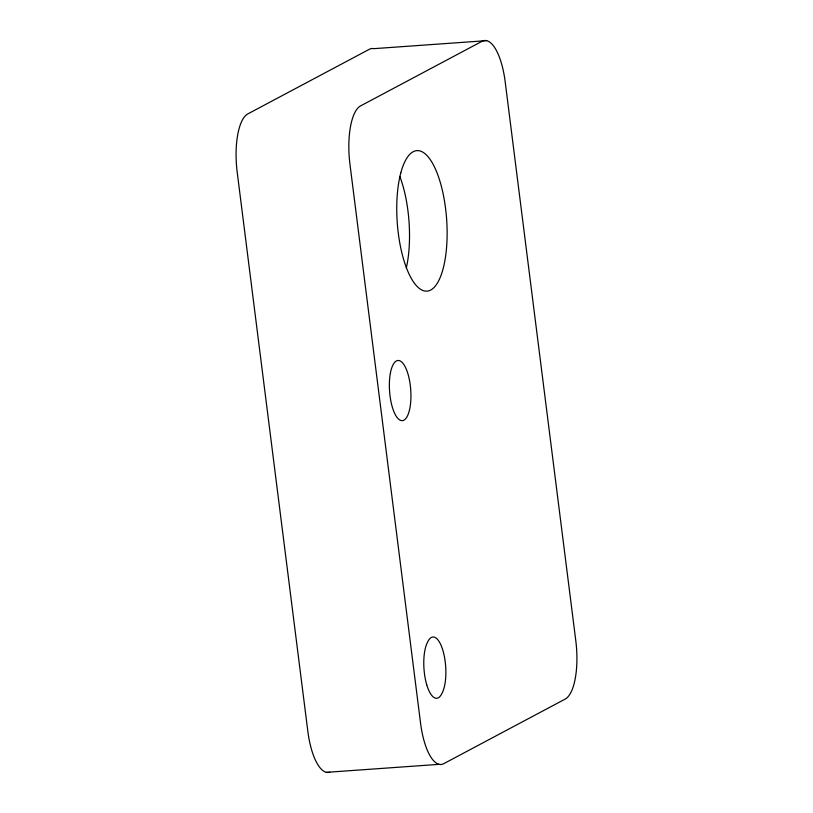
<?xml version="1.0" encoding="UTF-8"?>
<svg xmlns="http://www.w3.org/2000/svg" width="813" height="813" viewBox="0 0 813 813"><rect width="100%" height="100%" fill="white"/><g stroke="black" fill="none" stroke-linecap="round" stroke-linejoin="round"><path stroke-width="1.22" d="M486.641 40.65L373.899 48.658A50.304 17.673 85.9 0 0 369.315 49.298L247.843 113.901A50.304 17.673 85.9 0 0 237.203 172.265L307.832 731.304A50.304 17.673 85.9 0 0 329.824 772.187M326.359 772.35L439.101 764.342M399.813 176.401A70.426 24.746 85.9 0 1 406.327 267.914M482.058 41.29L360.586 105.903A50.304 17.673 85.9 0 0 349.956 164.256L420.575 723.296A50.304 17.673 85.9 0 0 443.685 763.702L565.157 699.099A50.304 17.673 85.9 0 0 575.797 640.735L505.168 81.696A50.304 17.673 85.9 0 0 482.058 41.29M390.342 373.391A30.183 10.61 85.9 0 0 401.144 420.555A30.183 10.61 85.9 0 0 408.949 377.669A30.183 10.61 85.9 0 0 390.342 373.391M426.744 684.81A30.183 10.61 85.9 0 0 442.262 692.717A30.183 10.61 85.9 0 0 442.902 650.451A30.183 10.61 85.9 0 0 427.394 642.544A30.183 10.61 85.9 0 0 426.744 684.81M400.779 172.996A70.426 24.746 85.9 0 0 420.636 289.337A70.426 24.746 85.9 0 0 444.345 200.201A70.426 24.746 85.9 0 0 400.779 172.996"/></g></svg>
